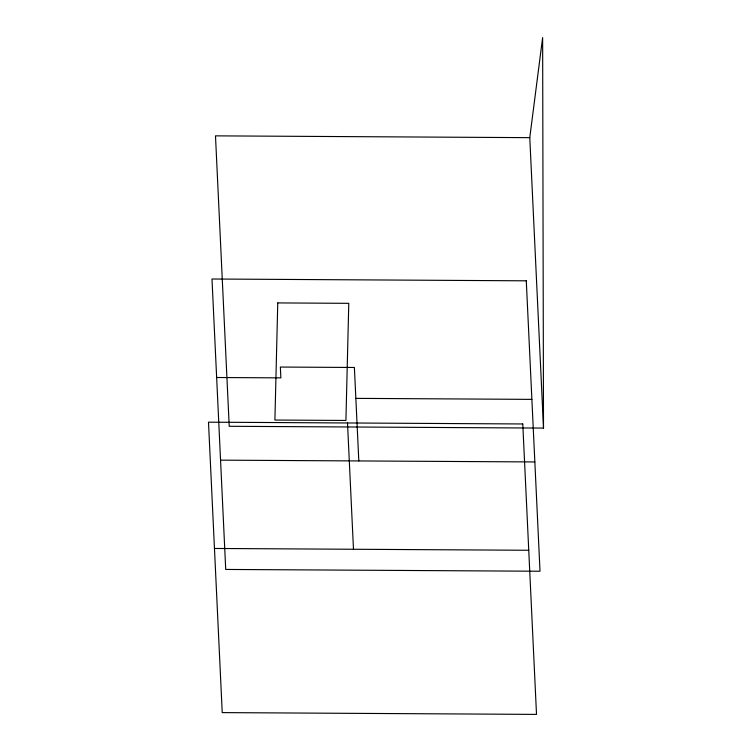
<?xml version="1.0" encoding="UTF-8"?>
<svg xmlns="http://www.w3.org/2000/svg" width="752" height="752" viewBox="0 0 752 752"><rect width="100%" height="100%" fill="white"/><g stroke="black" fill="none" stroke-linecap="round" stroke-linejoin="round"><path stroke-width="1.13" d="M529.775 137.654L542.634 37.6L543.508 428.085L229.228 426.29L215.486 135.858L529.775 137.654L543.508 428.085M216.651 377.504L280.863 377.871L280.355 367.051L354.389 367.474L358.807 460.938M355.846 398.372L531.88 399.378M220.552 460.149L534.841 461.944M214.461 548.462L528.75 550.267M347.499 422.962L353.478 549.261M277.761 302.915L274.903 420.048L345.92 420.453L348.778 303.329L277.761 302.915M526.278 280.816L211.989 279.011L225.722 569.443L540.011 571.238L526.278 280.816M522.772 423.968L208.492 422.173L222.225 712.605L536.514 714.4L522.772 423.968"/></g></svg>
